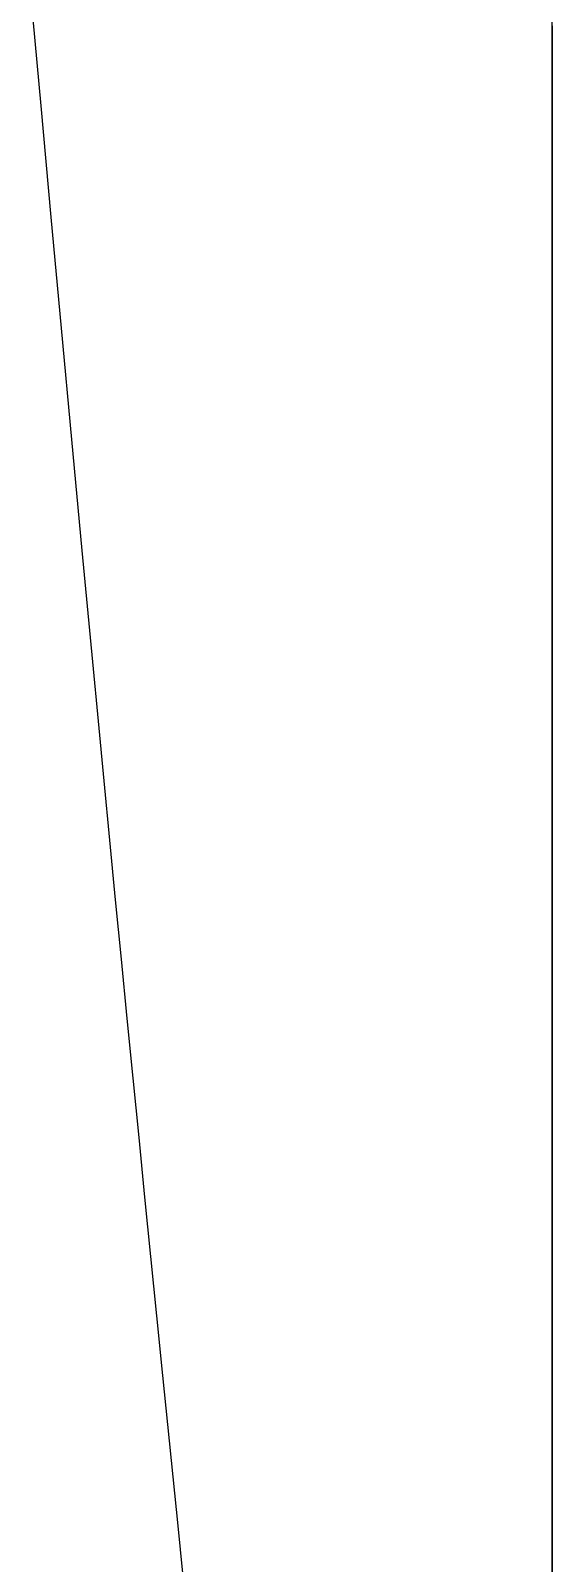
# Model space of a CAD drawing. Extents: x 11992 to 29481, y -6727 to 6811.
# Drawn here: x 14782.05 to 14789.63, y 1841.26 to 1863.53 of the extents above; entities that cross this region are included whole.
import ezdxf

# ---------------------------------------------------------------- set-up
doc = ezdxf.new("R2010")
doc.units = 0
doc.header["$MEASUREMENT"] = 0
doc.layers.get('0').update_dxf_attribs({"color": 8, "linetype": 'CONTINUOUS'})

msp = doc.modelspace()

# ---------------------------------------------------------------- linework, layer by layer
for p, q in [((14789.625, 1861.968, -2382.668), (14789.625, 1872.888, -2436.366)), ((14789.625, 1861.329, -2382.668), (14789.625, 1872.381, -2436.366)), ((14789.625, 1860.929, -2382.65), (14789.625, 1872.083, -2436.385)), ((14789.625, 1856.548, -2354.904), (14789.625, 1864.302, -2393.214)), ((14789.625, 1862.69, -2384.226), (14789.625, 1864.207, -2391.696)), ((14782.048, 1864.052, -1930.428), (14782.194, 1862.436, -1930.428)), ((14789.625, 1863.468, -2121.381), (14789.625, 1863.691, -2121.203)), ((14789.625, 1863.597, -1940.569), (14789.625, 1863.37, -1940.392)), ((14789.625, 1863.527, -2438.777), (14789.625, 1862.584, -2435.191)), ((14789.625, 1863.239, -2121.552), (14789.625, 1863.468, -2121.381)), ((14789.625, 1863.37, -1940.392), (14789.625, 1863.137, -1940.222)), ((14789.625, 1863.006, -2121.717), (14789.625, 1863.239, -2121.552)), ((14789.625, 1863.137, -1940.222), (14789.625, 1862.9, -1940.059)), ((14789.625, 1862.767, -2121.876), (14789.625, 1863.006, -2121.717)), ((14789.625, 1862.9, -1940.059), (14789.625, 1862.658, -1939.902)), ((14789.625, 1862.524, -2122.027), (14789.625, 1862.767, -2121.876)), ((14789.625, 1861.173, -2376.755), (14789.625, 1862.69, -2384.226)), ((14789.625, 1862.658, -1939.902), (14789.625, 1862.411, -1939.752)), ((14789.625, 1862.584, -2435.191), (14789.625, 1861.641, -2431.604)), ((14789.625, 1862.277, -2122.172), (14789.625, 1862.524, -2122.027)), ((14782.194, 1862.436, -1930.428), (14782.341, 1860.82, -1930.428)), ((14789.625, 1862.411, -1939.752), (14789.625, 1862.16, -1939.61)), ((14789.625, 1862.025, -2122.31), (14789.625, 1862.277, -2122.172)), ((14789.625, 1862.16, -1939.61), (14789.625, 1861.904, -1939.474)), ((14789.625, 1861.769, -2122.44), (14789.625, 1862.025, -2122.31)), ((14789.625, 1852.632, -2336.558), (14789.625, 1861.968, -2382.668)), ((14789.625, 1861.904, -1939.474), (14789.625, 1861.644, -1939.346)), ((14789.625, 1861.509, -2122.563), (14789.625, 1861.769, -2122.44)), ((14789.625, 1861.644, -1939.346), (14789.625, 1861.381, -1939.226)), ((14789.625, 1861.641, -2431.604), (14789.625, 1860.698, -2428.017)), ((14789.625, 1861.245, -2122.679), (14789.625, 1861.509, -2122.563)), ((14789.625, 1861.381, -1939.226), (14789.625, 1861.113, -1939.114)), ((14789.625, 1851.88, -2336.557), (14789.625, 1861.329, -2382.668)), ((14789.625, 1860.978, -2122.786), (14789.625, 1861.245, -2122.679)), ((14789.625, 1859.656, -2369.284), (14789.625, 1861.173, -2376.755)), ((14789.625, 1861.113, -1939.114), (14789.625, 1860.831, -1939.006)), ((14789.625, 1860.707, -2122.886), (14789.625, 1860.978, -2122.786)), ((14782.341, 1860.82, -1930.428), (14782.489, 1859.204, -1930.428)), ((14789.625, 1851.385, -2336.517), (14789.625, 1860.929, -2382.65)), ((14789.625, 1860.831, -1939.006), (14789.625, 1860.545, -1938.906)), ((14789.625, 1860.454, -2122.97), (14789.625, 1860.707, -2122.886)), ((14789.625, 1860.698, -2428.017), (14789.625, 1859.754, -2424.431)), ((14789.625, 1860.545, -1938.906), (14789.625, 1860.256, -1938.816)), ((14789.625, 1860.199, -2123.048), (14789.625, 1860.454, -2122.97)), ((14789.625, 1860.256, -1938.816), (14789.625, 1859.964, -1938.735)), ((14789.625, 1859.941, -2123.118), (14789.625, 1860.199, -2123.048)), ((14789.625, 1859.964, -1938.735), (14789.625, 1859.669, -1938.663)), ((14789.625, 1859.682, -2123.182), (14789.625, 1859.941, -2123.118)), ((14789.625, 1859.754, -2424.431), (14789.625, 1858.81, -2420.845)), ((14789.625, 1859.421, -2123.238), (14789.625, 1859.682, -2123.182)), ((14789.625, 1859.669, -1938.663), (14789.625, 1859.372, -1938.6)), ((14789.625, 1858.14, -2361.813), (14789.625, 1859.656, -2369.284)), ((14789.625, 1859.158, -2123.286), (14789.625, 1859.421, -2123.238)), ((14782.489, 1859.204, -1930.428), (14782.64, 1857.589, -1930.428)), ((14789.625, 1859.372, -1938.6), (14789.625, 1859.073, -1938.546)), ((14789.625, 1858.894, -2123.328), (14789.625, 1859.158, -2123.286)), ((14789.625, 1859.073, -1938.546), (14789.625, 1858.772, -1938.503)), ((14789.625, 1858.628, -2123.362), (14789.625, 1858.894, -2123.328)), ((14789.625, 1858.81, -2420.845), (14789.625, 1857.867, -2417.258)), ((14789.625, 1858.772, -1938.503), (14789.625, 1858.47, -1938.468)), ((14789.625, 1858.362, -2123.388), (14789.625, 1858.628, -2123.362)), ((14789.625, 1858.47, -1938.468), (14789.625, 1858.167, -1938.444)), ((14789.625, 1858.095, -2123.407), (14789.625, 1858.362, -2123.388)), ((14789.625, 1858.167, -1938.444), (14789.625, 1857.864, -1938.429)), ((14789.625, 1856.625, -2354.342), (14789.625, 1858.14, -2361.813)), ((14789.625, 1857.827, -2123.419), (14789.625, 1858.095, -2123.407)), ((14789.625, 1857.867, -2417.258), (14789.625, 1856.922, -2413.672)), ((14789.625, 1857.864, -1938.429), (14789.625, 1857.56, -1938.425)), ((14789.625, 1857.56, -2123.422), (14789.625, 1857.827, -2123.419)), ((14782.64, 1857.589, -1930.428), (14782.791, 1855.974, -1930.428)), ((14789.625, 1857.56, -1938.425), (14789.625, 1854.876, -1938.425)), ((14789.625, 1854.959, -2123.422), (14789.625, 1857.56, -2123.422)), ((14789.625, 1856.922, -2413.672), (14789.625, 1855.978, -2410.086)), ((14789.625, 1855.11, -2346.871), (14789.625, 1856.625, -2354.342)), ((14789.625, 1849.716, -2321.071), (14789.625, 1856.548, -2354.904)), ((14782.791, 1855.974, -1930.428), (14782.945, 1854.358, -1930.428)), ((14789.625, 1855.978, -2410.086), (14789.625, 1855.034, -2406.5)), ((14789.625, 1854.482, -2343.777), (14789.625, 1855.11, -2346.871)), ((14789.625, 1855.034, -2406.5), (14789.625, 1854.089, -2402.914)), ((14789.625, 1852.359, -2123.422), (14789.625, 1854.959, -2123.422)), ((14789.625, 1854.876, -1938.425), (14789.625, 1852.193, -1938.425)), ((14782.945, 1854.358, -1930.428), (14783.028, 1853.494, -1930.428)), ((14789.625, 1853.855, -2340.684), (14789.625, 1854.482, -2343.777)), ((14789.625, 1854.089, -2402.914), (14789.625, 1853.145, -2399.327)), ((14789.625, 1853.228, -2337.591), (14789.625, 1853.855, -2340.684)), ((14783.028, 1853.494, -1930.428), (14783.111, 1852.63, -1930.428)), ((14789.625, 1852.601, -2334.498), (14789.625, 1853.228, -2337.591)), ((14789.625, 1853.145, -2399.327), (14789.625, 1852.2, -2395.741)), ((14783.111, 1852.63, -1930.428), (14783.194, 1851.766, -1930.428)), ((14789.625, 1844.711, -2297.264), (14789.625, 1852.632, -2336.558)), ((14789.625, 1851.974, -2331.404), (14789.625, 1852.601, -2334.498)), ((14789.625, 1849.759, -2123.422), (14789.625, 1852.359, -2123.422)), ((14789.625, 1852.2, -2395.741), (14789.625, 1851.187, -2391.899)), ((14789.625, 1852.193, -1938.425), (14789.625, 1849.509, -1938.425)), ((14789.625, 1851.348, -2328.311), (14789.625, 1851.974, -2331.404)), ((14789.625, 1843.863, -2297.264), (14789.625, 1851.88, -2336.557)), ((14783.194, 1851.766, -1930.428), (14783.278, 1850.901, -1930.428)), ((14789.625, 1843.282, -2297.215), (14789.625, 1851.385, -2336.517)), ((14789.625, 1850.721, -2325.218), (14789.625, 1851.348, -2328.311)), ((14789.625, 1851.187, -2391.899), (14789.625, 1850.175, -2388.057)), ((14783.278, 1850.901, -1930.428), (14783.362, 1850.037, -1930.428)), ((14789.625, 1850.094, -2322.124), (14789.625, 1850.721, -2325.218)), ((14789.625, 1850.175, -2388.057), (14789.625, 1849.163, -2384.215)), ((14789.625, 1849.468, -2319.031), (14789.625, 1850.094, -2322.124)), ((14783.362, 1850.037, -1930.428), (14783.447, 1849.173, -1930.428)), ((14789.625, 1847.159, -2123.422), (14789.625, 1849.759, -2123.422)), ((14789.625, 1843.724, -2291.334), (14789.625, 1849.716, -2321.071)), ((14789.625, 1849.509, -1938.425), (14789.625, 1846.826, -1938.425)), ((14789.625, 1848.841, -2315.938), (14789.625, 1849.468, -2319.031)), ((14783.447, 1849.173, -1930.428), (14783.533, 1848.309, -1930.428)), ((14789.625, 1849.163, -2384.215), (14789.625, 1848.15, -2380.373)), ((14789.625, 1848.215, -2312.844), (14789.625, 1848.841, -2315.938)), ((14783.533, 1848.309, -1930.428), (14783.618, 1847.445, -1930.428)), ((14789.625, 1847.589, -2309.751), (14789.625, 1848.215, -2312.844)), ((14789.625, 1848.15, -2380.373), (14789.625, 1847.137, -2376.531)), ((14783.618, 1847.445, -1930.428), (14783.704, 1846.581, -1930.428)), ((14789.625, 1846.38, -2303.779), (14789.625, 1847.589, -2309.751)), ((14789.625, 1844.558, -2123.422), (14789.625, 1847.159, -2123.422)), ((14789.625, 1847.137, -2376.531), (14789.625, 1846.124, -2372.688)), ((14789.625, 1846.826, -1938.425), (14789.625, 1844.143, -1938.425)), ((14783.704, 1846.581, -1930.428), (14783.79, 1845.717, -1930.428)), ((14789.625, 1845.171, -2297.807), (14789.625, 1846.38, -2303.779)), ((14789.625, 1846.124, -2372.688), (14789.625, 1845.111, -2368.846)), ((14783.79, 1845.717, -1930.428), (14783.876, 1844.853, -1930.428)), ((14789.625, 1843.963, -2291.835), (14789.625, 1845.171, -2297.807)), ((14789.625, 1845.111, -2368.846), (14789.625, 1844.098, -2365.004)), ((14783.876, 1844.853, -1930.428), (14783.963, 1843.989, -1930.428)), ((14789.625, 1838.034, -2264.018), (14789.625, 1844.711, -2297.264)), ((14789.625, 1841.958, -2123.422), (14789.625, 1844.558, -2123.422)), ((14789.625, 1844.143, -1938.425), (14789.625, 1841.459, -1938.425)), ((14789.625, 1844.098, -2365.004), (14789.625, 1843.085, -2361.163)), ((14783.963, 1843.989, -1930.428), (14784.184, 1841.805, -1930.428)), ((14789.625, 1842.755, -2285.863), (14789.625, 1843.963, -2291.835)), ((14789.625, 1837.107, -2264.018), (14789.625, 1843.863, -2297.264)), ((14789.625, 1838.488, -2265.309), (14789.625, 1843.724, -2291.334)), ((14789.625, 1836.447, -2263.97), (14789.625, 1843.282, -2297.215)), ((14789.625, 1843.085, -2361.163), (14789.625, 1842.072, -2357.321)), ((14789.625, 1841.547, -2279.891), (14789.625, 1842.755, -2285.863)), ((14789.625, 1842.072, -2357.321), (14789.625, 1841.058, -2353.479)), ((14789.625, 1839.358, -2123.422), (14789.625, 1841.958, -2123.422)), ((14784.184, 1841.805, -1930.428), (14784.407, 1839.622, -1930.428)), ((14789.625, 1840.339, -2273.919), (14789.625, 1841.547, -2279.891)), ((14789.625, 1841.459, -1938.425), (14789.625, 1838.776, -1938.425))]:
    msp.add_line(p, q)

doc.saveas('drawing.dxf')
